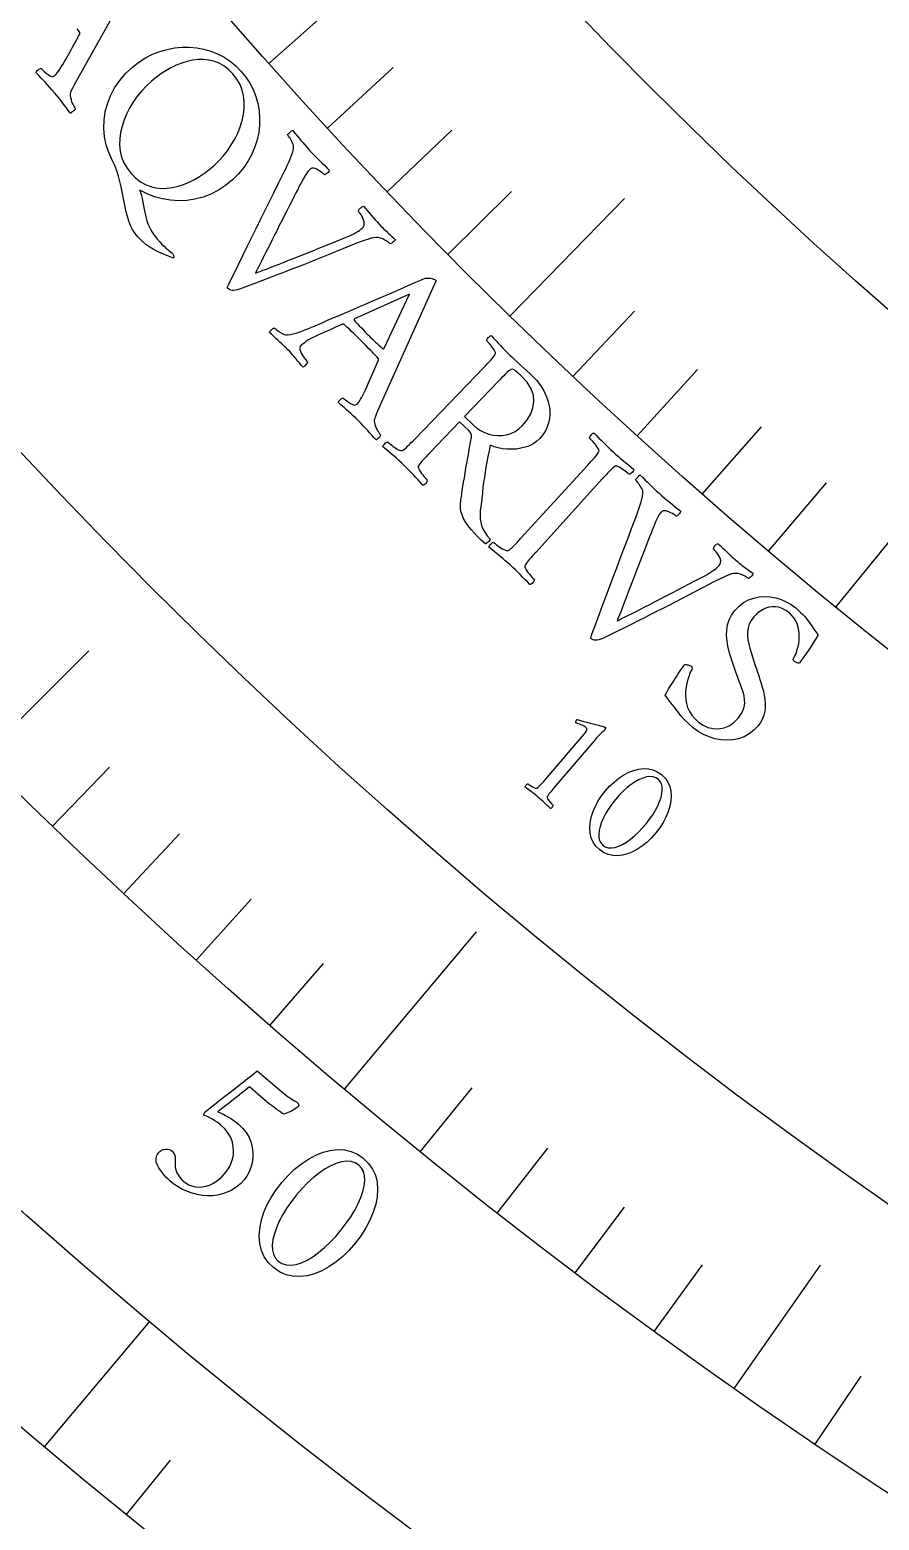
# Model space of a CAD drawing. Header units: millimetres. Extents: x -50 to 50, y -50 to 64.
# Drawn here: x -31.61 to -24.79, y -38.12 to -26.15 of the extents above; entities that cross this region are included whole.
import ezdxf

# ---------------------------------------------------------------- set-up
doc = ezdxf.new("R2010")
doc.units = ezdxf.units.MM
for name, color, linetype in [('ENGRAVE', 7, 'Continuous'), ('ENGRAVE_FINE', 8, 'Continuous'), ('TEXT', 5, 'Continuous')]:
    doc.layers.add(name, color=color, linetype=linetype)

msp = doc.modelspace()

# ---------------------------------------------------------------- linework, layer by layer
at = {"layer": 'ENGRAVE'}
for points in [[(-27.7573, -28.4534), (-26.8355, -27.5085)], [(-25.1385, -30.7916), (-24.0001, -29.3972)], [(-31.9966, -31.9966), (-31.141, -31.141)], [(-29.0861, -34.6635), (-28.0255, -33.3995)], [(-25.9543, -37.0666), (-25.2603, -36.0755)], [(-31.4966, -37.5362), (-30.6529, -36.5307)]]:
    msp.add_lwpolyline(points, dxfattribs=at)
for radius in [49, 49, 47.6875, 45.25, 45.25, 43.325, 39.75, 39.75, 37.65, 33.75, 33.75]:
    msp.add_circle((0, 0), radius, dxfattribs=at)
at = {"layer": 'ENGRAVE_FINE'}
for points in [[(-29.6942, -26.4256), (-29.1564, -25.947)], [(-29.2238, -26.945), (-28.6944, -26.457)], [(-28.744, -27.4562), (-28.2234, -26.9589)], [(-28.2551, -27.9591), (-27.7433, -27.4526)], [(-27.2506, -28.9391), (-26.757, -28.4149)], [(-26.7352, -29.4159), (-26.2509, -28.8831)], [(-26.2112, -29.8837), (-25.7365, -29.3424)], [(-25.679, -30.3423), (-25.2138, -29.7927)], [(-31.4333, -32.5501), (-30.9748, -32.0754)], [(-30.8604, -33.0938), (-30.4103, -32.6111)], [(-30.2782, -33.6273), (-29.8365, -33.1368)], [(-29.6867, -34.1506), (-29.2537, -33.6525)], [(-28.4767, -35.1659), (-28.0614, -34.6529)], [(-27.8587, -35.6575), (-27.4523, -35.1374)], [(-27.2321, -36.1383), (-26.8349, -35.6112)], [(-26.5973, -36.608), (-26.2093, -36.0741)], [(-25.3035, -37.514), (-24.9344, -36.9668)], [(-30.8367, -38.0802), (-30.4827, -37.643)]]:
    msp.add_lwpolyline(points, dxfattribs=at)
at = {"layer": 'TEXT'}
msp.add_lwpolyline([(-30.6984, -25.5955), (-31.2212, -26.5302), (-31.2466, -26.5766), (-31.2655, -26.6115), (-31.2778, -26.6348), (-31.2836, -26.6465), (-31.2874, -26.6577), (-31.2893, -26.6701), (-31.2891, -26.6838), (-31.2869, -26.6988), (-31.2832, -26.7141), (-31.2787, -26.7287), (-31.2734, -26.7426), (-31.2672, -26.7558), (-31.2612, -26.7674), (-31.2561, -26.7765), (-31.2521, -26.7832), (-31.2491, -26.7873), (-31.2511, -26.7934), (-31.2549, -26.7993), (-31.2605, -26.8052), (-31.2679, -26.8111), (-31.2754, -26.8163), (-31.2813, -26.8201), (-31.2857, -26.8226), (-31.2886, -26.8238), (-31.305, -26.8018), (-31.3205, -26.781), (-31.3351, -26.7614), (-31.3489, -26.7429), (-31.3631, -26.7243), (-31.379, -26.7043), (-31.3965, -26.6828), (-31.4157, -26.6599), (-31.4363, -26.636), (-31.4552, -26.6144), (-31.4727, -26.5952), (-31.4886, -26.5783), (-31.5047, -26.5615), (-31.5227, -26.5427), (-31.5425, -26.5219), (-31.5642, -26.4989), (-31.5628, -26.4934), (-31.5597, -26.4879), (-31.5547, -26.4822), (-31.548, -26.4765), (-31.5406, -26.4714), (-31.5338, -26.468), (-31.5275, -26.4661), (-31.5218, -26.4659), (-31.5151, -26.4732), (-31.5062, -26.4818), (-31.4951, -26.4917), (-31.4818, -26.503), (-31.4681, -26.5136), (-31.4558, -26.5215), (-31.4449, -26.5269), (-31.4355, -26.5297), (-31.4298, -26.5293), (-31.4237, -26.5273), (-31.417, -26.5236), (-31.41, -26.5182), (-31.4027, -26.5111), (-31.3942, -26.5008), (-31.3844, -26.4874), (-31.3733, -26.4709), (-31.3613, -26.452), (-31.3489, -26.4317), (-31.336, -26.4099), (-31.3226, -26.3866), (-31.3091, -26.3626), (-31.2959, -26.3389), (-31.283, -26.3155), (-31.2703, -26.2923), (-31.2583, -26.2702), (-31.2474, -26.2502), (-31.2376, -26.2322), (-31.2289, -26.2162), (-31.2218, -26.2031), (-31.2167, -26.1938), (-31.2137, -26.1882), (-31.2127, -26.1863), (-31.2126, -26.186), (-31.2125, -26.185), (-31.2124, -26.1833), (-31.2122, -26.1809), (-31.2121, -26.1784), (-31.2124, -26.1761), (-31.2131, -26.1742), (-31.2142, -26.1726), (-31.2233, -26.1604), (-31.2336, -26.1471)], dxfattribs=at)
for points in [[(-29.9175, -26.4866), (-29.8798, -26.5336), (-29.8475, -26.5829), (-29.8205, -26.6348), (-29.7989, -26.6891), (-29.7829, -26.7452), (-29.7725, -26.8022), (-29.7678, -26.8602), (-29.7688, -26.9191), (-29.7755, -26.9782), (-29.7879, -27.0367), (-29.806, -27.0946), (-29.8298, -27.1518), (-29.8596, -27.2076), (-29.8956, -27.2609), (-29.9379, -27.3118), (-29.9865, -27.3603), (-30.0411, -27.4053), (-30.0986, -27.4431), (-30.159, -27.4739), (-30.2224, -27.4975), (-30.2874, -27.5142), (-30.3526, -27.524), (-30.4183, -27.5269), (-30.4842, -27.5231), (-30.5491, -27.5125), (-30.6118, -27.4954), (-30.6722, -27.4717), (-30.7303, -27.4415), (-30.7206, -27.4764), (-30.7123, -27.5091), (-30.7053, -27.5395), (-30.6998, -27.5676), (-30.6949, -27.594), (-30.6898, -27.6192), (-30.6846, -27.6434), (-30.6792, -27.6665), (-30.6729, -27.689), (-30.665, -27.7116), (-30.6555, -27.7341), (-30.6443, -27.7566), (-30.6307, -27.7798), (-30.6139, -27.8041), (-30.5938, -27.8296), (-30.5706, -27.8564), (-30.5523, -27.8759), (-30.5355, -27.893), (-30.5201, -27.9077), (-30.5061, -27.9198), (-30.494, -27.9298), (-30.4842, -27.9377), (-30.4768, -27.9436), (-30.4716, -27.9475), (-30.4685, -27.9513), (-30.4656, -27.9555), (-30.463, -27.9601), (-30.4607, -27.9652), (-30.4588, -27.9702), (-30.4578, -27.9747), (-30.4574, -27.9788), (-30.4579, -27.9824), (-30.4581, -27.9837), (-30.4586, -27.9851), (-30.4595, -27.9864), (-30.4608, -27.9877), (-30.5012, -27.9723), (-30.5403, -27.9561), (-30.5779, -27.939), (-30.6142, -27.9211), (-30.6489, -27.901), (-30.6822, -27.8774), (-30.7139, -27.8502), (-30.7441, -27.8194), (-30.7679, -27.7903), (-30.7882, -27.7592), (-30.805, -27.7261), (-30.8184, -27.6911), (-30.8296, -27.6546), (-30.8395, -27.6169), (-30.8484, -27.5781), (-30.8562, -27.5382), (-30.8636, -27.4975), (-30.8717, -27.4562), (-30.8804, -27.4143), (-30.8897, -27.372), (-30.9009, -27.3293), (-30.9151, -27.2867), (-30.9325, -27.2442), (-30.953, -27.2016), (-30.9805, -27.1405), (-31.0008, -27.0776), (-31.0137, -27.0128), (-31.0193, -26.9464), (-31.0174, -26.8794), (-31.0077, -26.8132), (-30.9903, -26.7478), (-30.9653, -26.6832), (-30.9326, -26.6207), (-30.8923, -26.5616), (-30.8446, -26.5059), (-30.7894, -26.4536), (-30.738, -26.4134), (-30.6844, -26.3791), (-30.6287, -26.3507), (-30.5707, -26.3281), (-30.5115, -26.3113), (-30.4521, -26.2999), (-30.3925, -26.2941), (-30.3328, -26.2938), (-30.2736, -26.2989), (-30.216, -26.3096), (-30.1598, -26.3259), (-30.1051, -26.3477), (-30.0529, -26.3747), (-30.0042, -26.4069), (-29.9591, -26.4442), (-29.9175, -26.4866)], [(-29.9824, -26.5089), (-30.0176, -26.4735), (-30.0547, -26.4448), (-30.0937, -26.4227), (-30.1346, -26.4072), (-30.1767, -26.3976), (-30.2194, -26.3929), (-30.2627, -26.3932), (-30.3066, -26.3985), (-30.3505, -26.4081), (-30.3941, -26.4214), (-30.4373, -26.4385), (-30.4802, -26.4592), (-30.5219, -26.4828), (-30.5619, -26.5085), (-30.6002, -26.5362), (-30.6366, -26.5659), (-30.6767, -26.6031), (-30.7142, -26.6431), (-30.7492, -26.6857), (-30.7817, -26.7311), (-30.8109, -26.7784), (-30.8359, -26.8268), (-30.8567, -26.8762), (-30.8735, -26.9268), (-30.8854, -26.9777), (-30.8917, -27.0281), (-30.8925, -27.0781), (-30.8877, -27.1276), (-30.8766, -27.1759), (-30.8581, -27.2222), (-30.8325, -27.2665), (-30.7995, -27.3088), (-30.7633, -27.3452), (-30.7252, -27.3747), (-30.6853, -27.3974), (-30.6436, -27.4132), (-30.6006, -27.423), (-30.5569, -27.4276), (-30.5126, -27.427), (-30.4675, -27.4211), (-30.4225, -27.4108), (-30.3782, -27.3966), (-30.3345, -27.3787), (-30.2916, -27.3569), (-30.2499, -27.3323), (-30.2102, -27.3056), (-30.1724, -27.2771), (-30.1365, -27.2465), (-30.0973, -27.2085), (-30.0607, -27.168), (-30.0267, -27.1249), (-29.9954, -27.0792), (-29.9674, -27.0318), (-29.9436, -26.9833), (-29.9239, -26.9339), (-29.9082, -26.8834), (-29.8973, -26.8329), (-29.8917, -26.783), (-29.8913, -26.7338), (-29.8963, -26.6853), (-29.9073, -26.6382), (-29.9254, -26.5931), (-29.9504, -26.55), (-29.9824, -26.5089)], [(-29.3661, -27.1222), (-29.3457, -27.144), (-29.3254, -27.1651), (-29.3051, -27.1857), (-29.2849, -27.2057), (-29.2648, -27.2253), (-29.2449, -27.2448), (-29.2252, -27.2642), (-29.2058, -27.2835), (-29.2082, -27.2879), (-29.2123, -27.2931), (-29.2181, -27.2991), (-29.2257, -27.3058), (-29.2333, -27.312), (-29.2395, -27.3159), (-29.2443, -27.3177), (-29.2477, -27.3174), (-29.2513, -27.314), (-29.2571, -27.3091), (-29.2649, -27.3029), (-29.2749, -27.2953), (-29.2862, -27.2874), (-29.2979, -27.2804), (-29.3101, -27.2743), (-29.3228, -27.2692), (-29.3353, -27.2662), (-29.3471, -27.2667), (-29.3581, -27.2706), (-29.3683, -27.278), (-29.3811, -27.2928), (-29.397, -27.3162), (-29.4159, -27.3484), (-29.438, -27.3891), (-29.4491, -27.4107), (-29.4619, -27.4356), (-29.4763, -27.4639), (-29.4924, -27.4954), (-29.5097, -27.5295), (-29.528, -27.5653), (-29.5471, -27.6027), (-29.5671, -27.6418), (-29.5875, -27.6818), (-29.6078, -27.7219), (-29.628, -27.7621), (-29.6481, -27.8025), (-29.6677, -27.842), (-29.6866, -27.8799), (-29.7047, -27.9161), (-29.7221, -27.9507), (-29.7384, -27.9829), (-29.753, -28.0121), (-29.7661, -28.0381), (-29.7777, -28.0611), (-29.7873, -28.0801), (-29.7943, -28.0942), (-29.7988, -28.1035), (-29.8008, -28.1079), (-29.794, -28.1056), (-29.7818, -28.1012), (-29.7641, -28.0947), (-29.7411, -28.0859), (-29.7136, -28.0755), (-29.6827, -28.0635), (-29.6484, -28.0501), (-29.6107, -28.0353), (-29.5702, -28.0193), (-29.5277, -28.0025), (-29.4832, -27.9848), (-29.4366, -27.9664), (-29.3889, -27.9474), (-29.3408, -27.9282), (-29.2925, -27.9088), (-29.2438, -27.8892), (-29.1956, -27.8698), (-29.149, -27.8509), (-29.1038, -27.8325), (-29.0602, -27.8147), (-29.0438, -27.8078), (-29.0274, -27.8003), (-29.011, -27.7921), (-28.9946, -27.7832), (-28.9791, -27.7741), (-28.9654, -27.7651), (-28.9536, -27.7563), (-28.9437, -27.7475), (-28.9344, -27.7364), (-28.9287, -27.7244), (-28.9266, -27.7113), (-28.928, -27.6973), (-28.9319, -27.6831), (-28.9369, -27.6693), (-28.9431, -27.6561), (-28.9505, -27.6433), (-28.9579, -27.6318), (-28.9644, -27.6225), (-28.9698, -27.6152), (-28.9742, -27.6101), (-28.9743, -27.6056), (-28.972, -27.6002), (-28.9675, -27.5939), (-28.9606, -27.5868), (-28.953, -27.5801), (-28.946, -27.5754), (-28.9396, -27.5726), (-28.9339, -27.5717), (-28.9174, -27.5905), (-28.9015, -27.6088), (-28.8861, -27.6268), (-28.8712, -27.6442), (-28.8563, -27.6616), (-28.8406, -27.6793), (-28.8242, -27.6972), (-28.807, -27.7153), (-28.7927, -27.7301), (-28.7799, -27.7431), (-28.7686, -27.7544), (-28.7587, -27.764), (-28.7496, -27.7727), (-28.7404, -27.7813), (-28.7312, -27.7896), (-28.7221, -27.7978), (-28.7124, -27.8064), (-28.7017, -27.816), (-28.6901, -27.8267), (-28.6775, -27.8383), (-28.6799, -27.8427), (-28.6841, -27.848), (-28.6902, -27.8541), (-28.6982, -27.861), (-28.7062, -27.8673), (-28.7122, -27.8714), (-28.7164, -27.8733), (-28.7187, -27.873), (-28.7243, -27.8681), (-28.7333, -27.8614), (-28.7457, -27.8529), (-28.7615, -27.8426), (-28.7792, -27.8329), (-28.7972, -27.8264), (-28.8156, -27.8229), (-28.8343, -27.8226), (-28.8493, -27.8244), (-28.8687, -27.8287), (-28.8926, -27.8354), (-28.921, -27.8446), (-28.951, -27.8552), (-28.9801, -27.8659), (-29.0082, -27.8767), (-29.0353, -27.8877), (-29.098, -27.9133), (-29.1582, -27.9377), (-29.2158, -27.9611), (-29.2707, -27.9833), (-29.3239, -28.0047), (-29.3763, -28.0255), (-29.4279, -28.0459), (-29.4786, -28.0656), (-29.5294, -28.0853), (-29.5812, -28.1054), (-29.634, -28.1258), (-29.6877, -28.1466), (-29.7434, -28.1679), (-29.8023, -28.1902), (-29.8643, -28.2133), (-29.9295, -28.2373), (-29.9471, -28.243), (-29.9629, -28.2466), (-29.9769, -28.2478), (-29.989, -28.2469), (-29.9996, -28.2442), (-30.0091, -28.2402), (-30.0175, -28.235), (-30.0247, -28.2286), (-30.026, -28.226), (-30.026, -28.2226), (-30.0248, -28.2182), (-30.0222, -28.213), (-30.0193, -28.2076), (-30.017, -28.2028), (-30.0153, -28.1985), (-30.0142, -28.1949), (-29.9758, -28.1158), (-29.9386, -28.0395), (-29.9025, -27.9659), (-29.8676, -27.8951), (-29.8332, -27.8254), (-29.7984, -27.7552), (-29.7632, -27.6844), (-29.7277, -27.6131), (-29.6911, -27.5396), (-29.6529, -27.4623), (-29.6129, -27.3812), (-29.5712, -27.2962), (-29.5583, -27.2702), (-29.5464, -27.2453), (-29.5354, -27.2214), (-29.5254, -27.1987), (-29.5164, -27.1765), (-29.5085, -27.1546), (-29.5017, -27.133), (-29.496, -27.1115), (-29.4945, -27.1024), (-29.4947, -27.0924), (-29.4967, -27.0815), (-29.5006, -27.0697), (-29.5055, -27.0577), (-29.5109, -27.0463), (-29.5168, -27.0355), (-29.5231, -27.0252), (-29.5292, -27.016), (-29.5347, -27.0082), (-29.5396, -27.0019), (-29.5437, -26.997), (-29.5431, -26.9953), (-29.5399, -26.9916), (-29.5341, -26.9858), (-29.5258, -26.9781), (-29.5173, -26.9705), (-29.5108, -26.965), (-29.5064, -26.9618), (-29.504, -26.9607), (-29.4842, -26.984), (-29.4662, -27.0053), (-29.4501, -27.0247), (-29.4359, -27.0422), (-29.4216, -27.0596), (-29.4052, -27.0787), (-29.3867, -27.0996), (-29.3661, -27.1222)], [(-29.3557, -28.545), (-29.3528, -28.5437), (-29.3441, -28.54), (-29.3296, -28.5339), (-29.3093, -28.5253), (-29.284, -28.5145), (-29.2547, -28.5019), (-29.2212, -28.4875), (-29.1837, -28.4712), (-29.143, -28.4536), (-29.0999, -28.4352), (-29.0544, -28.4159), (-29.0066, -28.3957), (-28.9573, -28.3749), (-28.9075, -28.3536), (-28.8571, -28.3318), (-28.8061, -28.3096), (-28.7553, -28.2874), (-28.7056, -28.2656), (-28.657, -28.2443), (-28.6094, -28.2235), (-28.5637, -28.2035), (-28.5208, -28.1848), (-28.4808, -28.1673), (-28.4435, -28.151), (-28.4345, -28.1489), (-28.4235, -28.1481), (-28.4106, -28.1484), (-28.3958, -28.1501), (-28.3815, -28.1526), (-28.3699, -28.1558), (-28.3611, -28.1595), (-28.3551, -28.1639), (-28.3539, -28.1651), (-28.3531, -28.1662), (-28.3526, -28.1671), (-28.3525, -28.1679), (-28.3524, -28.1687), (-28.3522, -28.1699), (-28.3518, -28.1714), (-28.3512, -28.1733), (-28.7906, -29.1499), (-28.8119, -29.1984), (-28.8276, -29.2348), (-28.8378, -29.259), (-28.8425, -29.2712), (-28.8454, -29.2827), (-28.8462, -29.2952), (-28.8448, -29.3089), (-28.8413, -29.3236), (-28.8363, -29.3386), (-28.8305, -29.3527), (-28.824, -29.3661), (-28.8168, -29.3787), (-28.8097, -29.3897), (-28.8039, -29.3983), (-28.7993, -29.4046), (-28.7959, -29.4085), (-28.7974, -29.4147), (-28.8007, -29.421), (-28.8057, -29.4274), (-28.8126, -29.4338), (-28.8196, -29.4396), (-28.8252, -29.444), (-28.8294, -29.4468), (-28.8321, -29.4483), (-28.8504, -29.4278), (-28.8676, -29.4084), (-28.8839, -29.3901), (-28.8993, -29.3729), (-28.915, -29.3557), (-28.9326, -29.3371), (-28.9519, -29.3173), (-28.9731, -29.2961), (-28.9956, -29.2741), (-29.0164, -29.2542), (-29.0354, -29.2366), (-29.0528, -29.2211), (-29.0702, -29.2059), (-29.0898, -29.1887), (-29.1114, -29.1696), (-29.135, -29.1487), (-29.1341, -29.1431), (-29.1314, -29.1373), (-29.127, -29.1312), (-29.1208, -29.1249), (-29.1138, -29.1192), (-29.1074, -29.1152), (-29.1013, -29.1128), (-29.0956, -29.112), (-29.0883, -29.1187), (-29.0787, -29.1266), (-29.0668, -29.1355), (-29.0525, -29.1455), (-29.038, -29.1549), (-29.025, -29.1617), (-29.0137, -29.1661), (-29.0041, -29.1681), (-28.9985, -29.1672), (-28.9925, -29.1647), (-28.9862, -29.1604), (-28.9796, -29.1545), (-28.973, -29.1467), (-28.9655, -29.1357), (-28.9569, -29.1215), (-28.9473, -29.1041), (-28.937, -29.0843), (-28.9264, -29.0629), (-28.9154, -29.0401), (-28.9041, -29.0157), (-28.8928, -28.9907), (-28.8817, -28.9659), (-28.8708, -28.9414), (-28.8602, -28.9172), (-28.8502, -28.8942), (-28.841, -28.8732), (-28.8329, -28.8545), (-28.8256, -28.8378), (-28.8197, -28.8241), (-28.8154, -28.8144), (-28.8129, -28.8086), (-28.812, -28.8066), (-28.812, -28.8063), (-28.812, -28.8052), (-28.812, -28.8036), (-28.812, -28.8012), (-28.8122, -28.7986), (-28.8127, -28.7964), (-28.8135, -28.7946), (-28.8147, -28.7931), (-28.8248, -28.7817), (-28.8363, -28.7693), (-28.8492, -28.756), (-28.8634, -28.7416), (-28.878, -28.7269), (-28.892, -28.7127), (-28.9056, -28.6991), (-28.9187, -28.6859), (-28.922, -28.6825), (-28.9254, -28.6791), (-28.9288, -28.6757), (-28.9321, -28.6723), (-28.9354, -28.669), (-28.9385, -28.6659), (-28.9415, -28.6629), (-28.9443, -28.6601), (-28.9637, -28.6405), (-28.9818, -28.6225), (-28.9984, -28.6061), (-29.0135, -28.5913), (-29.0291, -28.5764), (-29.047, -28.5598), (-29.0671, -28.5413), (-29.0894, -28.521), (-29.0903, -28.5203), (-29.0916, -28.5198), (-29.0933, -28.5193), (-29.0955, -28.5189), (-29.0976, -28.5186), (-29.099, -28.5183), (-29.0999, -28.5182), (-29.1002, -28.5182), (-29.1026, -28.5192), (-29.1096, -28.5223), (-29.1213, -28.5275), (-29.1377, -28.5348), (-29.1573, -28.5434), (-29.1788, -28.5528), (-29.202, -28.563), (-29.227, -28.5738), (-29.2524, -28.585), (-29.2768, -28.596), (-29.3002, -28.6068), (-29.3226, -28.6175), (-29.3446, -28.6279), (-29.3641, -28.6381), (-29.3812, -28.6481), (-29.3958, -28.6579), (-29.4083, -28.6672), (-29.4193, -28.6757), (-29.4286, -28.6835), (-29.4362, -28.6906), (-29.4421, -28.6989), (-29.4446, -28.7092), (-29.4437, -28.7214), (-29.4394, -28.7355), (-29.4329, -28.7503), (-29.4255, -28.7645), (-29.4171, -28.7781), (-29.4078, -28.7911), (-29.3989, -28.8026), (-29.3918, -28.8116), (-29.3864, -28.8181), (-29.3828, -28.8221), (-29.3836, -28.8255), (-29.3861, -28.8301), (-29.3902, -28.836), (-29.3959, -28.8431), (-29.4022, -28.8501), (-29.408, -28.8557), (-29.4134, -28.8598), (-29.4184, -28.8625), (-29.4302, -28.8492), (-29.441, -28.8368), (-29.4508, -28.8254), (-29.4597, -28.8149), (-29.4682, -28.8049), (-29.4766, -28.7949), (-29.4851, -28.7848), (-29.4935, -28.7748), (-29.5028, -28.7641), (-29.5136, -28.7522), (-29.5261, -28.7389), (-29.5401, -28.7243), (-29.5544, -28.7097), (-29.5678, -28.6965), (-29.5801, -28.6846), (-29.5914, -28.6742), (-29.6022, -28.6644), (-29.613, -28.6547), (-29.6237, -28.6449), (-29.6345, -28.6351), (-29.646, -28.6246), (-29.6588, -28.6128), (-29.6729, -28.5995), (-29.6884, -28.5848), (-29.6874, -28.5816), (-29.6847, -28.5772), (-29.6801, -28.5719), (-29.6738, -28.5654), (-29.6668, -28.559), (-29.6605, -28.5539), (-29.6548, -28.5501), (-29.6497, -28.5476), (-29.6422, -28.5545), (-29.6318, -28.5629), (-29.6186, -28.5728), (-29.6025, -28.584), (-29.5857, -28.5942), (-29.5704, -28.601), (-29.5565, -28.6044), (-29.5442, -28.6043), (-29.521, -28.6012), (-29.4978, -28.5966), (-29.4746, -28.5905), (-29.4514, -28.5828), (-29.428, -28.5741), (-29.4042, -28.5649), (-29.3801, -28.5552), (-29.3557, -28.545)], [(-28.5623, -28.2766), (-29.0063, -28.4769), (-29.0064, -28.4771), (-29.0068, -28.4777), (-29.0074, -28.4788), (-29.0084, -28.4803), (-29.0092, -28.4818), (-29.0096, -28.4831), (-29.0095, -28.4842), (-29.0091, -28.485), (-28.9964, -28.4992), (-28.9823, -28.5146), (-28.9669, -28.5312), (-28.9502, -28.549), (-28.9336, -28.5664), (-28.9186, -28.5819), (-28.9054, -28.5956), (-28.8938, -28.6074), (-28.8786, -28.6225), (-28.864, -28.6367), (-28.85, -28.65), (-28.8366, -28.6623), (-28.8232, -28.6745), (-28.8091, -28.6872), (-28.7945, -28.7005), (-28.7793, -28.7144), (-28.7778, -28.7155), (-28.7762, -28.7158), (-28.7745, -28.7155), (-28.7725, -28.7144), (-28.7707, -28.7132), (-28.7695, -28.7124), (-28.7687, -28.7119), (-28.7684, -28.7117)], [(-27.5662, -28.9445), (-27.5445, -28.967), (-27.5242, -28.9917), (-27.5054, -29.0186), (-27.4881, -29.0477), (-27.4727, -29.0784), (-27.4599, -29.11), (-27.4497, -29.1424), (-27.442, -29.1756), (-27.4374, -29.2093), (-27.4365, -29.243), (-27.4392, -29.2767), (-27.4457, -29.3104), (-27.4563, -29.3435), (-27.4718, -29.3756), (-27.4921, -29.4066), (-27.5172, -29.4366), (-27.5417, -29.4594), (-27.5692, -29.4787), (-27.5997, -29.4944), (-27.6334, -29.5067), (-27.6689, -29.5155), (-27.7049, -29.5211), (-27.7416, -29.5236), (-27.7789, -29.5227), (-27.8156, -29.5189), (-27.8504, -29.5121), (-27.8833, -29.5024), (-27.9144, -29.4899), (-27.9243, -29.5362), (-27.9334, -29.5809), (-27.9416, -29.6241), (-27.949, -29.6658), (-27.9557, -29.7068), (-27.962, -29.7481), (-27.9678, -29.7896), (-27.9731, -29.8315), (-27.9782, -29.8746), (-27.9835, -29.92), (-27.9889, -29.9677), (-27.9945, -30.0178), (-27.9965, -30.0503), (-27.9956, -30.0809), (-27.9918, -30.1097), (-27.9851, -30.1366), (-27.9746, -30.1629), (-27.9595, -30.1897), (-27.9399, -30.2172), (-27.9157, -30.2453), (-27.9166, -30.2508), (-27.9197, -30.2567), (-27.9249, -30.2627), (-27.9324, -30.269), (-27.9402, -30.2748), (-27.9463, -30.2791), (-27.9508, -30.282), (-27.9536, -30.2834), (-27.9867, -30.2523), (-28.0163, -30.2232), (-28.0423, -30.1962), (-28.0648, -30.1713), (-28.0839, -30.1487), (-28.0996, -30.1287), (-28.1119, -30.1114), (-28.1209, -30.0966), (-28.1257, -30.0862), (-28.1312, -30.0736), (-28.1373, -30.0589), (-28.1441, -30.0421), (-28.15, -30.0231), (-28.1535, -30.002), (-28.1547, -29.9787), (-28.1534, -29.9531), (-28.152, -29.9414), (-28.1499, -29.9254), (-28.1471, -29.9052), (-28.1435, -29.8807), (-28.1393, -29.8527), (-28.1345, -29.8219), (-28.1291, -29.7885), (-28.123, -29.7523), (-28.1165, -29.7141), (-28.1097, -29.6747), (-28.1027, -29.6339), (-28.0955, -29.592), (-28.088, -29.5497), (-28.0804, -29.508), (-28.0726, -29.4669), (-28.0648, -29.4264), (-28.0645, -29.4127), (-28.0687, -29.3988), (-28.0773, -29.3846), (-28.0903, -29.3702), (-28.1606, -29.3028), (-28.4026, -29.5547), (-28.4046, -29.5568), (-28.4066, -29.5588), (-28.4086, -29.5609), (-28.4106, -29.563), (-28.4126, -29.5651), (-28.4146, -29.5671), (-28.4166, -29.5692), (-28.4186, -29.5713), (-28.4309, -29.5842), (-28.4425, -29.5965), (-28.4535, -29.6084), (-28.4638, -29.6197), (-28.4731, -29.6305), (-28.481, -29.6408), (-28.4876, -29.6505), (-28.4928, -29.6597), (-28.4936, -29.6654), (-28.4922, -29.6729), (-28.4885, -29.6823), (-28.4825, -29.6936), (-28.475, -29.7056), (-28.4667, -29.7176), (-28.4577, -29.7295), (-28.4479, -29.7413), (-28.4385, -29.7521), (-28.4305, -29.7609), (-28.4241, -29.7678), (-28.4191, -29.7728), (-28.4204, -29.7779), (-28.4231, -29.7836), (-28.4272, -29.7899), (-28.4328, -29.7969), (-28.4389, -29.8033), (-28.4449, -29.8079), (-28.4507, -29.8107), (-28.4562, -29.8117), (-28.4757, -29.7905), (-28.4949, -29.7697), (-28.5136, -29.7495), (-28.532, -29.7298), (-28.5505, -29.7103), (-28.5694, -29.6909), (-28.5889, -29.6714), (-28.6088, -29.6519), (-28.6285, -29.6331), (-28.6487, -29.6144), (-28.6692, -29.5958), (-28.6901, -29.5772), (-28.7114, -29.5587), (-28.7329, -29.54), (-28.7547, -29.5213), (-28.7767, -29.5024), (-28.7759, -29.4968), (-28.7733, -29.491), (-28.769, -29.4848), (-28.7628, -29.4784), (-28.756, -29.4726), (-28.7499, -29.4683), (-28.7442, -29.4654), (-28.7392, -29.4639), (-28.7341, -29.4687), (-28.7269, -29.4749), (-28.7178, -29.4825), (-28.7067, -29.4916), (-28.6945, -29.501), (-28.6822, -29.5097), (-28.6697, -29.5177), (-28.6571, -29.5251), (-28.6454, -29.5309), (-28.636, -29.5342), (-28.6287, -29.5351), (-28.6235, -29.5335), (-28.6125, -29.5271), (-28.6008, -29.5188), (-28.5886, -29.5087), (-28.5759, -29.4969), (-28.5627, -29.4838), (-28.549, -29.4701), (-28.5349, -29.4559), (-28.5204, -29.441), (-27.9649, -28.8648), (-27.9505, -28.8498), (-27.9365, -28.8352), (-27.9231, -28.8209), (-27.9102, -28.807), (-27.8984, -28.7936), (-27.8885, -28.7809), (-27.8804, -28.7689), (-27.8742, -28.7577), (-27.8722, -28.752), (-27.8731, -28.7447), (-27.8767, -28.7357), (-27.8831, -28.725), (-27.8911, -28.7134), (-27.8995, -28.702), (-27.9083, -28.6907), (-27.9175, -28.6794), (-27.9263, -28.6691), (-27.9337, -28.6607), (-27.9398, -28.654), (-27.9445, -28.6492), (-27.9431, -28.6441), (-27.9403, -28.6385), (-27.9361, -28.6322), (-27.9304, -28.6253), (-27.9242, -28.619), (-27.9182, -28.6145), (-27.9124, -28.6117), (-27.9069, -28.6107), (-27.8876, -28.631), (-27.8686, -28.6511), (-27.8499, -28.671), (-27.8315, -28.6907), (-27.8132, -28.7102), (-27.7948, -28.7294), (-27.7761, -28.7481), (-27.7573, -28.7666), (-27.7372, -28.7858), (-27.7162, -28.8055), (-27.6942, -28.8258), (-27.6713, -28.8466), (-27.6473, -28.8685), (-27.6217, -28.8921), (-27.5947, -28.9175), (-27.5662, -28.9445)], [(-27.6547, -29.3313), (-27.6174, -29.2858), (-27.5898, -29.2387), (-27.5719, -29.1901), (-27.5637, -29.14), (-27.5676, -29.0889), (-27.5861, -29.0374), (-27.6193, -28.9855), (-27.667, -28.9331), (-27.674, -28.9266), (-27.6828, -28.9187), (-27.6934, -28.9094), (-27.7057, -28.8987), (-27.7181, -28.8892), (-27.7289, -28.8831), (-27.738, -28.8807), (-27.7455, -28.8818), (-27.755, -28.8868), (-27.7659, -28.8945), (-27.7783, -28.9049), (-27.7922, -28.9181), (-27.8068, -28.9328), (-27.8215, -28.9476), (-27.8361, -28.9625), (-27.8507, -28.9777), (-28.1207, -29.2613), (-28.0491, -29.3299), (-28.0218, -29.3531), (-27.9921, -29.3727), (-27.9602, -29.3887), (-27.9259, -29.4009), (-27.8904, -29.4091), (-27.8548, -29.4128), (-27.8191, -29.412), (-27.7832, -29.4066), (-27.7482, -29.3962), (-27.7151, -29.3801), (-27.6839, -29.3585), (-27.6547, -29.3313)], [(-26.9257, -29.5464), (-26.9055, -29.5645), (-26.8854, -29.5821), (-26.8653, -29.5991), (-26.8452, -29.6157), (-26.8249, -29.6322), (-26.8043, -29.6492), (-26.7833, -29.6666), (-26.7619, -29.6845), (-26.7625, -29.6901), (-26.7649, -29.696), (-26.7691, -29.7022), (-26.775, -29.7089), (-26.7815, -29.715), (-26.7875, -29.7196), (-26.7929, -29.7227), (-26.7979, -29.7244), (-26.8031, -29.72), (-26.8102, -29.7143), (-26.8194, -29.7072), (-26.8305, -29.6989), (-26.8426, -29.6901), (-26.8545, -29.682), (-26.8664, -29.6744), (-26.8781, -29.6674), (-26.889, -29.6619), (-26.8983, -29.6588), (-26.906, -29.6582), (-26.912, -29.66), (-26.9209, -29.6659), (-26.9302, -29.6733), (-26.9401, -29.6822), (-26.9505, -29.6925), (-26.9613, -29.7039), (-26.9726, -29.7158), (-26.9843, -29.7284), (-26.9963, -29.7416), (-26.9982, -29.7437), (-27.0002, -29.7459), (-27.0021, -29.748), (-27.0041, -29.7501), (-27.006, -29.7523), (-27.0079, -29.7544), (-27.0099, -29.7565), (-27.0118, -29.7587), (-27.5497, -30.3513), (-27.5517, -30.3534), (-27.5536, -30.3556), (-27.5555, -30.3577), (-27.5575, -30.3598), (-27.5594, -30.362), (-27.5613, -30.3641), (-27.5633, -30.3662), (-27.5652, -30.3684), (-27.5771, -30.3816), (-27.5884, -30.3943), (-27.599, -30.4064), (-27.609, -30.418), (-27.618, -30.4291), (-27.6256, -30.4396), (-27.6319, -30.4495), (-27.6369, -30.4588), (-27.6375, -30.4646), (-27.6359, -30.4721), (-27.6319, -30.4814), (-27.6256, -30.4924), (-27.6177, -30.5043), (-27.6091, -30.516), (-27.5998, -30.5276), (-27.5896, -30.5391), (-27.5799, -30.5496), (-27.5717, -30.5582), (-27.5651, -30.565), (-27.56, -30.5698), (-27.5611, -30.5749), (-27.5636, -30.5807), (-27.5676, -30.5872), (-27.573, -30.5943), (-27.5789, -30.6008), (-27.5848, -30.6056), (-27.5905, -30.6085), (-27.596, -30.6097), (-27.6161, -30.5891), (-27.6358, -30.5689), (-27.6551, -30.5492), (-27.6741, -30.5301), (-27.6931, -30.5111), (-27.7126, -30.4922), (-27.7326, -30.4733), (-27.7531, -30.4544), (-27.7733, -30.4361), (-27.794, -30.418), (-27.815, -30.4), (-27.8365, -30.382), (-27.8583, -30.3641), (-27.8803, -30.3461), (-27.9026, -30.3279), (-27.9251, -30.3097), (-27.9245, -30.3041), (-27.9221, -30.2982), (-27.9179, -30.2919), (-27.9119, -30.2853), (-27.9053, -30.2794), (-27.8993, -30.2748), (-27.8937, -30.2718), (-27.8887, -30.2702), (-27.8835, -30.2748), (-27.8762, -30.2808), (-27.8668, -30.2881), (-27.8555, -30.2969), (-27.843, -30.3059), (-27.8305, -30.3143), (-27.8178, -30.322), (-27.8049, -30.329), (-27.7931, -30.3344), (-27.7835, -30.3375), (-27.7762, -30.3382), (-27.7711, -30.3365), (-27.7603, -30.3297), (-27.7489, -30.3211), (-27.737, -30.3107), (-27.7246, -30.2984), (-27.7117, -30.285), (-27.6984, -30.271), (-27.6848, -30.2563), (-27.6707, -30.241), (-27.1304, -29.6506), (-27.1164, -29.6352), (-27.1029, -29.6201), (-27.0899, -29.6055), (-27.0773, -29.5912), (-27.066, -29.5774), (-27.0564, -29.5644), (-27.0487, -29.5523), (-27.0428, -29.5408), (-27.041, -29.5351), (-27.042, -29.5278), (-27.0459, -29.5189), (-27.0526, -29.5084), (-27.061, -29.4971), (-27.0698, -29.4858), (-27.0792, -29.4745), (-27.089, -29.4632), (-27.0984, -29.4529), (-27.1062, -29.4445), (-27.1126, -29.4379), (-27.1175, -29.4331), (-27.1163, -29.428), (-27.1136, -29.4223), (-27.1096, -29.4159), (-27.1041, -29.4089), (-27.0981, -29.4024), (-27.0922, -29.3977), (-27.0866, -29.3947), (-27.0811, -29.3936), (-27.0612, -29.4133), (-27.0415, -29.433), (-27.022, -29.4526), (-27.0028, -29.4721), (-26.9836, -29.4913), (-26.9644, -29.5101), (-26.9451, -29.5285), (-26.9257, -29.5464)], [(-26.5585, -29.8769), (-26.5361, -29.8965), (-26.5138, -29.9156), (-26.4916, -29.9341), (-26.4695, -29.952), (-26.4475, -29.9695), (-26.4258, -29.987), (-26.4044, -30.0043), (-26.3832, -30.0216), (-26.3851, -30.0262), (-26.3887, -30.0318), (-26.3939, -30.0383), (-26.4007, -30.0458), (-26.4077, -30.0527), (-26.4135, -30.0572), (-26.4181, -30.0595), (-26.4215, -30.0595), (-26.4254, -30.0564), (-26.4316, -30.0522), (-26.4401, -30.0467), (-26.4507, -30.0401), (-26.4628, -30.0334), (-26.4751, -30.0276), (-26.4879, -30.0228), (-26.501, -30.0189), (-26.5137, -30.0171), (-26.5254, -30.0188), (-26.5359, -30.0238), (-26.5454, -30.0322), (-26.5566, -30.0481), (-26.5701, -30.073), (-26.5859, -30.1068), (-26.6038, -30.1496), (-26.6127, -30.1722), (-26.623, -30.1982), (-26.6346, -30.2277), (-26.6475, -30.2607), (-26.6614, -30.2963), (-26.6761, -30.3337), (-26.6914, -30.3728), (-26.7075, -30.4137), (-26.7239, -30.4555), (-26.7401, -30.4974), (-26.7562, -30.5395), (-26.7723, -30.5816), (-26.7879, -30.6228), (-26.803, -30.6624), (-26.8175, -30.7003), (-26.8314, -30.7364), (-26.8444, -30.77), (-26.8561, -30.8005), (-26.8666, -30.8277), (-26.8759, -30.8517), (-26.8835, -30.8715), (-26.8891, -30.8863), (-26.8927, -30.896), (-26.8942, -30.9006), (-26.8877, -30.8976), (-26.8759, -30.892), (-26.859, -30.8837), (-26.8369, -30.8728), (-26.8106, -30.8597), (-26.7811, -30.8448), (-26.7482, -30.8281), (-26.7122, -30.8096), (-26.6735, -30.7897), (-26.6328, -30.7688), (-26.5902, -30.7469), (-26.5457, -30.7239), (-26.5001, -30.7003), (-26.4541, -30.6765), (-26.4079, -30.6524), (-26.3614, -30.6282), (-26.3154, -30.6041), (-26.2708, -30.5807), (-26.2277, -30.558), (-26.186, -30.5359), (-26.1704, -30.5275), (-26.1548, -30.5184), (-26.1393, -30.5086), (-26.1238, -30.4982), (-26.1093, -30.4876), (-26.0966, -30.4773), (-26.0857, -30.4673), (-26.0767, -30.4577), (-26.0685, -30.4457), (-26.064, -30.4331), (-26.0632, -30.42), (-26.066, -30.4062), (-26.0712, -30.3924), (-26.0776, -30.3792), (-26.0851, -30.3666), (-26.0937, -30.3546), (-26.1022, -30.3439), (-26.1096, -30.3352), (-26.1157, -30.3286), (-26.1206, -30.3239), (-26.1211, -30.3194), (-26.1194, -30.3138), (-26.1155, -30.3071), (-26.1093, -30.2993), (-26.1024, -30.292), (-26.0959, -30.2866), (-26.0898, -30.2831), (-26.0842, -30.2817), (-26.066, -30.2988), (-26.0483, -30.3155), (-26.0312, -30.3318), (-26.0147, -30.3478), (-25.9982, -30.3636), (-25.9808, -30.3796), (-25.9627, -30.3958), (-25.9438, -30.4122), (-25.9282, -30.4254), (-25.9142, -30.4371), (-25.9018, -30.4473), (-25.891, -30.4559), (-25.881, -30.4637), (-25.8711, -30.4713), (-25.8611, -30.4787), (-25.8512, -30.4859), (-25.8407, -30.4936), (-25.8292, -30.5021), (-25.8165, -30.5115), (-25.8028, -30.5218), (-25.8048, -30.5265), (-25.8085, -30.5322), (-25.814, -30.5388), (-25.8212, -30.5465), (-25.8285, -30.5535), (-25.8342, -30.5582), (-25.8381, -30.5605), (-25.8404, -30.5605), (-25.8465, -30.5561), (-25.8561, -30.5503), (-25.8693, -30.543), (-25.8861, -30.5344), (-25.9046, -30.5265), (-25.9232, -30.5218), (-25.9418, -30.5201), (-25.9604, -30.5216), (-25.9752, -30.5249), (-25.9941, -30.531), (-26.0172, -30.5401), (-26.0445, -30.5521), (-26.0734, -30.5655), (-26.1013, -30.579), (-26.1282, -30.5926), (-26.154, -30.6062), (-26.214, -30.6378), (-26.2715, -30.668), (-26.3264, -30.6969), (-26.3789, -30.7244), (-26.4298, -30.7509), (-26.4799, -30.7768), (-26.5292, -30.8021), (-26.5778, -30.8268), (-26.6264, -30.8514), (-26.6759, -30.8765), (-26.7264, -30.9019), (-26.7778, -30.9279), (-26.8312, -30.9546), (-26.8877, -30.9826), (-26.9471, -31.0117), (-27.0096, -31.0419), (-27.0266, -31.0494), (-27.0419, -31.0544), (-27.0557, -31.0571), (-27.0679, -31.0573), (-27.0787, -31.0557), (-27.0885, -31.0527), (-27.0973, -31.0483), (-27.1051, -31.0426), (-27.1067, -31.0402), (-27.1071, -31.0368), (-27.1063, -31.0323), (-27.1042, -31.0269), (-27.1019, -31.0212), (-27.1, -31.0162), (-27.0988, -31.0118), (-27.0981, -31.008), (-27.0676, -30.9256), (-27.038, -30.846), (-27.0094, -30.7693), (-26.9816, -30.6953), (-26.9542, -30.6226), (-26.9265, -30.5493), (-26.8984, -30.4754), (-26.8701, -30.401), (-26.8409, -30.3242), (-26.8104, -30.2435), (-26.7787, -30.1588), (-26.7455, -30.0702), (-26.7352, -30.043), (-26.7258, -30.0171), (-26.7172, -29.9923), (-26.7095, -29.9686), (-26.7027, -29.9457), (-26.697, -29.9232), (-26.6924, -29.9009), (-26.6888, -29.879), (-26.6882, -29.8698), (-26.6894, -29.8598), (-26.6925, -29.8492), (-26.6975, -29.8378), (-26.7036, -29.8264), (-26.7101, -29.8156), (-26.717, -29.8054), (-26.7242, -29.7958), (-26.7313, -29.7872), (-26.7375, -29.78), (-26.7429, -29.7742), (-26.7476, -29.7697), (-26.7471, -29.768), (-26.7443, -29.764), (-26.7391, -29.7577), (-26.7316, -29.7492), (-26.7239, -29.7407), (-26.718, -29.7347), (-26.7139, -29.731), (-26.7116, -29.7297), (-26.6896, -29.7509), (-26.6696, -29.7704), (-26.6517, -29.7881), (-26.6358, -29.8041), (-26.6199, -29.82), (-26.6017, -29.8375), (-26.5812, -29.8564), (-26.5585, -29.8769)], [(-25.4608, -30.7978), (-25.4396, -30.8158), (-25.4208, -30.833), (-25.4044, -30.8492), (-25.3905, -30.8645), (-25.3778, -30.8796), (-25.3654, -30.8953), (-25.3531, -30.9117), (-25.3411, -30.9286), (-25.3283, -30.9468), (-25.3139, -30.967), (-25.2979, -30.9891), (-25.2802, -31.0131), (-25.2993, -31.0449), (-25.3192, -31.0769), (-25.34, -31.109), (-25.3615, -31.1412), (-25.3822, -31.1713), (-25.4002, -31.1972), (-25.4155, -31.219), (-25.4283, -31.2366), (-25.4312, -31.24), (-25.4354, -31.2416), (-25.4409, -31.2414), (-25.4476, -31.2394), (-25.4545, -31.2364), (-25.4605, -31.2335), (-25.4656, -31.2305), (-25.4697, -31.2275), (-25.4743, -31.2232), (-25.4777, -31.2186), (-25.4799, -31.2136), (-25.481, -31.2084), (-25.4718, -31.1927), (-25.4632, -31.1746), (-25.4551, -31.1543), (-25.4476, -31.1316), (-25.4412, -31.1075), (-25.4364, -31.0825), (-25.4333, -31.0569), (-25.4318, -31.0304), (-25.4324, -31.0038), (-25.4354, -30.9776), (-25.4407, -30.9517), (-25.4485, -30.9261), (-25.4591, -30.9016), (-25.4732, -30.8787), (-25.4905, -30.8576), (-25.5113, -30.8382), (-25.54, -30.8171), (-25.5683, -30.8016), (-25.5961, -30.7918), (-25.6234, -30.7876), (-25.6499, -30.788), (-25.6753, -30.7918), (-25.6996, -30.7991), (-25.7227, -30.8097), (-25.7444, -30.8228), (-25.764, -30.8371), (-25.7818, -30.8528), (-25.7975, -30.8698), (-25.8186, -30.8989), (-25.8341, -30.9287), (-25.8437, -30.9592), (-25.8477, -30.9905), (-25.8473, -31.0224), (-25.8439, -31.0548), (-25.8376, -31.0879), (-25.8283, -31.1215), (-25.8175, -31.1555), (-25.8068, -31.1897), (-25.7961, -31.2243), (-25.7854, -31.2591), (-25.7767, -31.2854), (-25.7675, -31.313), (-25.7578, -31.3419), (-25.7476, -31.3722), (-25.7377, -31.4033), (-25.7287, -31.4348), (-25.7206, -31.4668), (-25.7135, -31.4993), (-25.7083, -31.5318), (-25.7059, -31.564), (-25.7063, -31.5959), (-25.7095, -31.6276), (-25.7163, -31.6585), (-25.7273, -31.6882), (-25.7426, -31.7168), (-25.7622, -31.7442), (-25.7961, -31.7803), (-25.8336, -31.8096), (-25.8747, -31.8321), (-25.9195, -31.8477), (-25.9664, -31.8569), (-26.0137, -31.8601), (-26.0615, -31.8572), (-26.1097, -31.8484), (-26.157, -31.8341), (-26.2019, -31.8146), (-26.2444, -31.7901), (-26.2844, -31.7605), (-26.3198, -31.7295), (-26.3528, -31.6969), (-26.3834, -31.6629), (-26.4116, -31.6273), (-26.438, -31.5921), (-26.4633, -31.559), (-26.4874, -31.5282), (-26.5103, -31.4995), (-26.4963, -31.4742), (-26.4815, -31.4484), (-26.4658, -31.4222), (-26.4491, -31.3954), (-26.4325, -31.3693), (-26.4167, -31.3449), (-26.4018, -31.3224), (-26.3877, -31.3016), (-26.3753, -31.2836), (-26.3654, -31.2695), (-26.358, -31.2593), (-26.353, -31.253), (-26.3462, -31.2527), (-26.3394, -31.2529), (-26.3325, -31.2536), (-26.3256, -31.2548), (-26.3189, -31.2566), (-26.3127, -31.2591), (-26.3068, -31.2623), (-26.3015, -31.2663), (-26.2962, -31.2722), (-26.2936, -31.2786), (-26.2937, -31.2856), (-26.2964, -31.2931), (-26.3031, -31.3067), (-26.3102, -31.3233), (-26.3176, -31.3427), (-26.3256, -31.3652), (-26.3329, -31.3899), (-26.3389, -31.4163), (-26.3434, -31.4443), (-26.3465, -31.4741), (-26.3471, -31.5047), (-26.3444, -31.5356), (-26.3383, -31.5665), (-26.3289, -31.5976), (-26.315, -31.6282), (-26.2958, -31.6579), (-26.2711, -31.6866), (-26.241, -31.7142), (-26.2047, -31.7393), (-26.1658, -31.7567), (-26.1243, -31.7664), (-26.0803, -31.7683), (-26.0363, -31.7613), (-25.995, -31.7442), (-25.9564, -31.717), (-25.9204, -31.6797), (-25.8986, -31.6495), (-25.8829, -31.6199), (-25.8734, -31.5907), (-25.8701, -31.5622), (-25.8713, -31.5336), (-25.8754, -31.5044), (-25.8824, -31.4747), (-25.8924, -31.4445), (-25.9041, -31.4134), (-25.9162, -31.3813), (-25.9289, -31.3481), (-25.942, -31.3139), (-25.9556, -31.2745), (-25.969, -31.2338), (-25.982, -31.192), (-25.9948, -31.1489), (-26.0055, -31.1054), (-26.0124, -31.062), (-26.0155, -31.0188), (-26.0148, -30.9757), (-26.0088, -30.9336), (-25.9958, -30.8933), (-25.9758, -30.8547), (-25.949, -30.8179), (-25.9154, -30.783), (-25.879, -30.7549), (-25.8396, -30.7333), (-25.7975, -30.7184), (-25.7537, -30.7096), (-25.7097, -30.7065), (-25.6655, -30.709), (-25.621, -30.7172), (-25.5775, -30.7305), (-25.5363, -30.7483), (-25.4974, -30.7707), (-25.4608, -30.7978)], [(-27.4764, -32.1817), (-27.1579, -31.8086), (-27.1503, -31.7992), (-27.1446, -31.7909), (-27.1408, -31.7837), (-27.1387, -31.7776), (-27.1384, -31.7722), (-27.1396, -31.7671), (-27.1424, -31.7622), (-27.1467, -31.7577), (-27.153, -31.7531), (-27.1613, -31.7483), (-27.1719, -31.7431), (-27.1845, -31.7376), (-27.1975, -31.7323), (-27.209, -31.7279), (-27.2189, -31.7242), (-27.2273, -31.7214), (-27.228, -31.7148), (-27.2273, -31.7087), (-27.2253, -31.7031), (-27.222, -31.6982), (-27.2219, -31.6981), (-27.2218, -31.6979), (-27.2215, -31.6976), (-27.2211, -31.6972), (-27.2196, -31.6956), (-27.2181, -31.6946), (-27.2166, -31.6941), (-27.2152, -31.6941), (-27.1894, -31.7015), (-27.1636, -31.7087), (-27.138, -31.7157), (-27.1125, -31.7224), (-27.0882, -31.7287), (-27.066, -31.7345), (-27.046, -31.7398), (-27.0282, -31.7445), (-27.0135, -31.7485), (-27.0029, -31.7514), (-26.9963, -31.7533), (-26.9938, -31.7542), (-26.9919, -31.7558), (-26.9901, -31.758), (-26.9892, -31.7606), (-26.9892, -31.7636), (-26.9902, -31.7671), (-26.9917, -31.7705), (-26.993, -31.7737), (-26.9943, -31.7765), (-26.9955, -31.7789), (-26.9969, -31.7802), (-27.0013, -31.7839), (-27.0087, -31.7902), (-27.0189, -31.7989), (-27.0314, -31.8103), (-27.0455, -31.8246), (-27.0612, -31.8416), (-27.0785, -31.8615), (-27.4035, -32.2438), (-27.4121, -32.2541), (-27.4204, -32.264), (-27.4284, -32.2737), (-27.436, -32.283), (-27.4428, -32.292), (-27.4485, -32.3005), (-27.4531, -32.3085), (-27.4566, -32.316), (-27.457, -32.3197), (-27.4559, -32.3243), (-27.4535, -32.33), (-27.4496, -32.3366), (-27.4448, -32.3437), (-27.4396, -32.3506), (-27.4339, -32.3574), (-27.4279, -32.364), (-27.422, -32.3701), (-27.417, -32.3751), (-27.4128, -32.3791), (-27.4095, -32.382), (-27.4102, -32.3853), (-27.4117, -32.3891), (-27.4141, -32.3934), (-27.4174, -32.3981), (-27.4212, -32.4024), (-27.4249, -32.4056), (-27.4285, -32.4077), (-27.432, -32.4085), (-27.4452, -32.3958), (-27.4579, -32.3836), (-27.47, -32.3719), (-27.4816, -32.3608), (-27.4932, -32.3499), (-27.5054, -32.3387), (-27.5183, -32.3273), (-27.5317, -32.3157), (-27.5448, -32.3047), (-27.5575, -32.2944), (-27.5696, -32.2847), (-27.5814, -32.2758), (-27.5934, -32.2668), (-27.6062, -32.2572), (-27.6199, -32.247), (-27.6345, -32.236), (-27.6342, -32.2324), (-27.6328, -32.2285), (-27.6302, -32.2244), (-27.6265, -32.22), (-27.6224, -32.216), (-27.6186, -32.2129), (-27.6151, -32.2108), (-27.6119, -32.2096), (-27.6084, -32.2124), (-27.6039, -32.2159), (-27.5981, -32.22), (-27.5912, -32.2249), (-27.5837, -32.2298), (-27.5761, -32.2343), (-27.5685, -32.2384), (-27.5607, -32.242), (-27.5536, -32.2447), (-27.5478, -32.2461), (-27.5433, -32.2461), (-27.5402, -32.2448), (-27.5333, -32.2402), (-27.526, -32.2345), (-27.5184, -32.2276), (-27.5104, -32.2196), (-27.5022, -32.2108), (-27.4938, -32.2016), (-27.4852, -32.1919), (-27.4764, -32.1817)], [(-26.5398, -32.1362), (-26.5106, -32.1647), (-26.4881, -32.1962), (-26.4724, -32.2307), (-26.4634, -32.2683), (-26.4606, -32.308), (-26.4632, -32.3489), (-26.4713, -32.3911), (-26.485, -32.4344), (-26.5035, -32.478), (-26.5262, -32.5208), (-26.5532, -32.5628), (-26.5844, -32.6041), (-26.6186, -32.643), (-26.6545, -32.6778), (-26.6921, -32.7085), (-26.7313, -32.7351), (-26.7714, -32.7569), (-26.8115, -32.773), (-26.8516, -32.7835), (-26.8916, -32.7885), (-26.9308, -32.7869), (-26.9681, -32.7781), (-27.0036, -32.762), (-27.0373, -32.7386), (-27.0658, -32.7106), (-27.0878, -32.6792), (-27.1034, -32.6444), (-27.1124, -32.6062), (-27.1153, -32.5657), (-27.1128, -32.5242), (-27.1048, -32.4816), (-27.0912, -32.4379), (-27.0727, -32.3941), (-27.0498, -32.3513), (-27.0225, -32.3094), (-26.9909, -32.2685), (-26.9562, -32.23), (-26.9199, -32.1957), (-26.882, -32.1654), (-26.8425, -32.1391), (-26.8023, -32.1177), (-26.7623, -32.102), (-26.7223, -32.0919), (-26.6825, -32.0873), (-26.6438, -32.0891), (-26.6072, -32.0979), (-26.5725, -32.1136), (-26.5398, -32.1362)], [(-26.5636, -32.1746), (-26.5842, -32.1614), (-26.6071, -32.1538), (-26.6323, -32.1518), (-26.66, -32.1553), (-26.6893, -32.1639), (-26.7195, -32.1767), (-26.7507, -32.194), (-26.7828, -32.2156), (-26.8151, -32.241), (-26.847, -32.2696), (-26.8783, -32.3015), (-26.9091, -32.3366), (-26.9378, -32.373), (-26.9632, -32.4094), (-26.9855, -32.4459), (-27.0047, -32.4825), (-27.0203, -32.5182), (-27.032, -32.5521), (-27.0397, -32.584), (-27.0436, -32.6141), (-27.043, -32.6413), (-27.0377, -32.6649), (-27.0276, -32.6848), (-27.0127, -32.7009), (-26.9905, -32.7153), (-26.9662, -32.7235), (-26.9399, -32.7256), (-26.9116, -32.7214), (-26.8819, -32.7119), (-26.8513, -32.6978), (-26.82, -32.6792), (-26.7878, -32.656), (-26.7556, -32.6291), (-26.724, -32.5995), (-26.6931, -32.5671), (-26.6629, -32.532), (-26.6343, -32.4952), (-26.609, -32.4587), (-26.5871, -32.4226), (-26.5686, -32.3868), (-26.5537, -32.3522), (-26.5427, -32.3193), (-26.5355, -32.2883), (-26.5322, -32.2592), (-26.5332, -32.2327), (-26.5387, -32.2098), (-26.5489, -32.1905), (-26.5636, -32.1746)], [(-29.9407, -34.9402), (-29.9046, -34.975), (-29.8752, -35.0116), (-29.8527, -35.0501), (-29.8368, -35.0906), (-29.8269, -35.1318), (-29.8221, -35.1727), (-29.8223, -35.2133), (-29.8277, -35.2535), (-29.8377, -35.2921), (-29.8518, -35.328), (-29.8701, -35.3611), (-29.8925, -35.3915), (-29.9228, -35.4236), (-29.9554, -35.4509), (-29.9904, -35.4735), (-30.0277, -35.4912), (-30.0666, -35.5045), (-30.1061, -35.5137), (-30.1463, -35.5186), (-30.1872, -35.5195), (-30.2282, -35.5164), (-30.2686, -35.5097), (-30.3086, -35.4994), (-30.3481, -35.4855), (-30.3864, -35.4684), (-30.4228, -35.4483), (-30.4573, -35.4253), (-30.49, -35.3995), (-30.5035, -35.387), (-30.5178, -35.3722), (-30.533, -35.355), (-30.549, -35.3355), (-30.5644, -35.3146), (-30.5778, -35.2934), (-30.5894, -35.272), (-30.5991, -35.2502), (-30.5998, -35.2448), (-30.6, -35.2375), (-30.5997, -35.2281), (-30.5989, -35.2168), (-30.5971, -35.2051), (-30.5938, -35.1943), (-30.589, -35.1846), (-30.5827, -35.1759), (-30.5697, -35.1632), (-30.5559, -35.1538), (-30.541, -35.1475), (-30.5252, -35.1445), (-30.5097, -35.1444), (-30.4954, -35.1471), (-30.4824, -35.1525), (-30.4708, -35.1606), (-30.459, -35.1731), (-30.4509, -35.1871), (-30.4466, -35.2024), (-30.446, -35.2191), (-30.4469, -35.2363), (-30.4473, -35.2529), (-30.447, -35.269), (-30.4462, -35.2846), (-30.4437, -35.3021), (-30.439, -35.3191), (-30.4322, -35.3353), (-30.4231, -35.351), (-30.4125, -35.3658), (-30.4013, -35.3796), (-30.3892, -35.3924), (-30.3765, -35.4041), (-30.3575, -35.4183), (-30.3362, -35.43), (-30.3127, -35.4394), (-30.287, -35.4462), (-30.2596, -35.4497), (-30.2308, -35.4485), (-30.2007, -35.4429), (-30.1693, -35.4327), (-30.1372, -35.4169), (-30.1049, -35.3947), (-30.0724, -35.3659), (-30.0397, -35.3306), (-30.0228, -35.308), (-30.0081, -35.2826), (-29.9957, -35.2545), (-29.9855, -35.2238), (-29.9789, -35.1912), (-29.9768, -35.1577), (-29.9794, -35.1231), (-29.9865, -35.0876), (-29.9996, -35.052), (-30.0201, -35.017), (-30.0479, -34.9826), (-30.083, -34.9489), (-30.0952, -34.9391), (-30.1098, -34.9285), (-30.1271, -34.917), (-30.1468, -34.9046), (-30.1667, -34.8931), (-30.1842, -34.884), (-30.1994, -34.8773), (-30.2122, -34.8731), (-30.2139, -34.871), (-30.2148, -34.8682), (-30.215, -34.8647), (-30.2144, -34.8605), (-30.2132, -34.8561), (-30.2114, -34.852), (-30.2092, -34.8482), (-30.2065, -34.8446), (-30.1665, -34.8135), (-30.1265, -34.7825), (-30.0866, -34.7514), (-30.0466, -34.7202), (-30.0074, -34.6896), (-29.9695, -34.6601), (-29.933, -34.6316), (-29.8978, -34.6041), (-29.8651, -34.5783), (-29.8356, -34.5549), (-29.8095, -34.5338), (-29.7868, -34.515), (-29.5927, -34.6815), (-29.579, -34.693), (-29.5648, -34.7042), (-29.5501, -34.7152), (-29.535, -34.726), (-29.5202, -34.7362), (-29.5064, -34.7452), (-29.4938, -34.7532), (-29.4823, -34.76), (-29.4728, -34.7656), (-29.4659, -34.7695), (-29.4618, -34.7719), (-29.4605, -34.7727), (-29.4589, -34.7774), (-29.4574, -34.7818), (-29.456, -34.7857), (-29.4548, -34.7893), (-29.454, -34.7926), (-29.4541, -34.7958), (-29.4551, -34.7988), (-29.457, -34.8016), (-29.4598, -34.8042), (-29.4645, -34.808), (-29.4712, -34.8129), (-29.4799, -34.819), (-29.49, -34.8256), (-29.501, -34.8322), (-29.5128, -34.8388), (-29.5256, -34.8454), (-29.5386, -34.8514), (-29.5516, -34.8565), (-29.5644, -34.8604), (-29.577, -34.8634), (-29.5924, -34.8526), (-29.6092, -34.8407), (-29.6273, -34.8277), (-29.6468, -34.8135), (-29.6676, -34.7978), (-29.6899, -34.7803), (-29.7135, -34.761), (-29.7385, -34.7399), (-29.8494, -34.6447), (-29.8814, -34.6698), (-29.9137, -34.6951), (-29.9461, -34.7208), (-29.9786, -34.7468), (-30.0109, -34.7725), (-30.0426, -34.7974), (-30.0738, -34.8214), (-30.1044, -34.8446), (-30.0852, -34.852), (-30.0643, -34.8616), (-30.0416, -34.8735), (-30.0172, -34.8876), (-29.9934, -34.9023), (-29.9727, -34.916), (-29.9552, -34.9286), (-29.9407, -34.9402)], [(-28.935, -35.2181), (-28.8926, -35.2592), (-28.8599, -35.3048), (-28.837, -35.3548), (-28.8239, -35.4093), (-28.8197, -35.467), (-28.8234, -35.5265), (-28.835, -35.5877), (-28.8546, -35.6508), (-28.8813, -35.7142), (-28.9141, -35.7766), (-28.9531, -35.838), (-28.9982, -35.8982), (-29.0477, -35.955), (-29.0997, -36.0059), (-29.1541, -36.0508), (-29.2111, -36.0897), (-29.2693, -36.1216), (-29.3275, -36.1453), (-29.3858, -36.1609), (-29.444, -36.1682), (-29.501, -36.1661), (-29.5554, -36.1534), (-29.6072, -36.13), (-29.6563, -36.0961), (-29.698, -36.0554), (-29.7302, -36.0098), (-29.7529, -35.9591), (-29.7662, -35.9035), (-29.7706, -35.8447), (-29.7671, -35.7842), (-29.7554, -35.7222), (-29.7358, -35.6586), (-29.7089, -35.5949), (-29.6756, -35.5326), (-29.636, -35.4717), (-29.5899, -35.4121), (-29.5395, -35.3562), (-29.4868, -35.3061), (-29.4317, -35.262), (-29.3744, -35.2238), (-29.316, -35.1926), (-29.2578, -35.1696), (-29.1998, -35.1547), (-29.1421, -35.148), (-29.0859, -35.1503), (-29.0327, -35.1628), (-28.9824, -35.1854), (-28.935, -35.2181)], [(-28.9694, -35.274), (-28.9993, -35.255), (-29.0325, -35.244), (-29.0692, -35.2412), (-29.1093, -35.2466), (-29.1518, -35.2591), (-29.1957, -35.278), (-29.241, -35.3032), (-29.2876, -35.3347), (-29.3346, -35.3717), (-29.3808, -35.4134), (-29.4263, -35.4599), (-29.4711, -35.511), (-29.5127, -35.5639), (-29.5497, -35.6169), (-29.582, -35.6701), (-29.6098, -35.7234), (-29.6324, -35.7754), (-29.6493, -35.8247), (-29.6605, -35.8712), (-29.666, -35.9149), (-29.6651, -35.9546), (-29.6573, -35.9888), (-29.6424, -36.0177), (-29.6207, -36.0412), (-29.5883, -36.0621), (-29.553, -36.074), (-29.5147, -36.0769), (-29.4735, -36.0707), (-29.4302, -36.0568), (-29.3859, -36.0362), (-29.3403, -36.0089), (-29.2937, -35.9749), (-29.247, -35.9357), (-29.2012, -35.8924), (-29.1564, -35.8451), (-29.1126, -35.7939), (-29.0712, -35.7402), (-29.0347, -35.687), (-29.003, -35.6344), (-28.9763, -35.5823), (-28.9547, -35.5318), (-28.9388, -35.4841), (-28.9285, -35.439), (-28.9238, -35.3966), (-28.9252, -35.3582), (-28.9333, -35.325), (-28.948, -35.2969), (-28.9694, -35.274)]]:
    msp.add_lwpolyline(points, close=True, dxfattribs=at)

doc.saveas('drawing.dxf')
